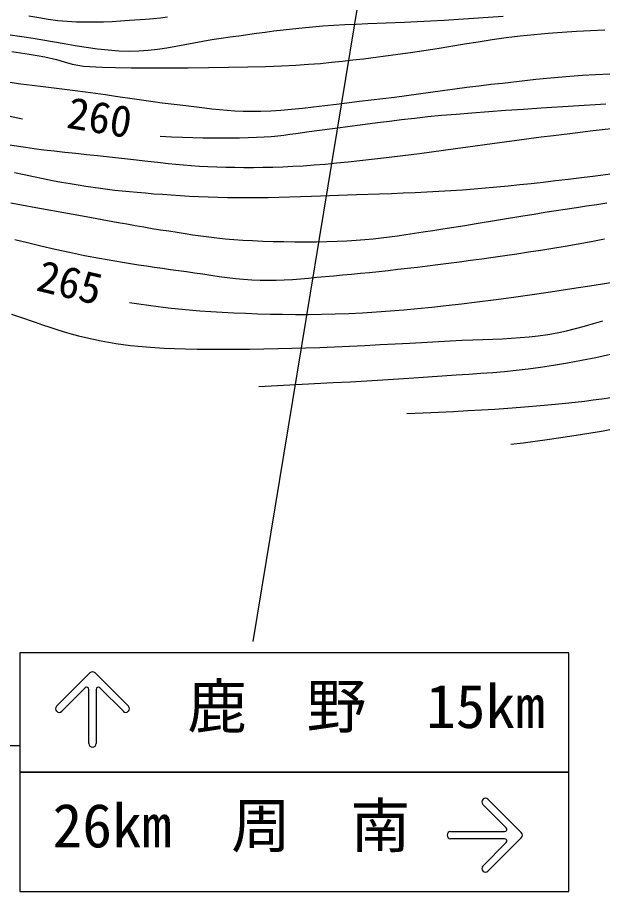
# Model space of a CAD drawing. Units: millimetres, scale not verified. Extents: x 40000 to 680000, y 20000 to 380000.
# Drawn here: x 416802 to 441318, y 239925 to 276540 of the extents above; entities that cross this region are included whole.
import ezdxf
from ezdxf.enums import TextEntityAlignment as Align

# ---------------------------------------------------------------- set-up
doc = ezdxf.new("R2010")
doc.units = ezdxf.units.MM
doc.header["$LTSCALE"] = 1000
doc.layers.add('M-BGD', color=7, linetype='Continuous', lineweight=25)
doc.layers.add('M-STR-STRC', color=7, linetype='Continuous', lineweight=25)
doc.styles.add('ＭＳ ゴシック', font='')
doc.styles.get('ＭＳ ゴシック').set_extended_font_data('MS Gothic')

msp = doc.modelspace()

# ---------------------------------------------------------------- linework, layer by layer
at = {"layer": 'M-BGD'}
for points in [[(415794, 275910), (417079, 275729), (417459, 275670), (417868, 275602), (418753, 275447), (419215, 275370), (419683, 275297), (420149, 275233), (420607, 275181), (421052, 275147), (421477, 275132), (421885, 275141), (422284, 275169), (422675, 275213), (423061, 275270), (423442, 275336), (423820, 275407), (424197, 275480), (424574, 275551), (424953, 275616), (425335, 275673), (425713, 275724), (426084, 275776), (426813, 275880), (427179, 275930), (427551, 275979), (427931, 276027), (428324, 276071), (428733, 276113), (429161, 276151), (429604, 276185), (430058, 276215), (430522, 276241), (430997, 276264), (431484, 276286), (433019, 276350), (433557, 276374), (434110, 276401), (434682, 276433), (435277, 276470), (437153, 276594)], [(417284, 276609), (417691, 276533), (418094, 276469), (418495, 276420), (418891, 276385), (419279, 276364), (419661, 276355), (420035, 276355), (420404, 276363), (420767, 276378), (421124, 276398), (421476, 276421), (422169, 276468), (422497, 276495), (422802, 276529), (423092, 276568)], [(416559, 275110), (416932, 275053), (417291, 274998), (417631, 274944), (417950, 274891), (418434, 274785), (418761, 274680), (419087, 274585), (419566, 274507), (420352, 274455), (420908, 274439), (421570, 274429), (422315, 274424), (423118, 274424), (423956, 274429), (424807, 274438), (425648, 274452), (426453, 274470), (427202, 274492), (427869, 274517), (428460, 274547), (428999, 274581), (429498, 274619), (429967, 274662), (430417, 274709), (430857, 274760), (431299, 274814), (432739, 274997), (433276, 275069), (433825, 275151), (434384, 275241), (435529, 275430), (436111, 275524), (436697, 275614), (437284, 275697), (437872, 275770), (438458, 275830), (439043, 275880), (439631, 275926), (440221, 275966), (440814, 276001), (441410, 276029)], [(416479, 273827), (416946, 273766), (417412, 273707), (417873, 273651), (418330, 273596), (418779, 273541), (419221, 273486), (419653, 273429), (420077, 273370), (420494, 273310), (420904, 273250), (421708, 273131), (422100, 273074), (422487, 273020), (422868, 272969), (423244, 272921), (423614, 272878), (423971, 272837), (424309, 272796), (424635, 272756), (424952, 272718), (425268, 272684), (425587, 272656), (425915, 272633), (426257, 272619), (426618, 272613), (427004, 272618), (427414, 272634), (427842, 272662), (428286, 272699), (428743, 272744), (429210, 272795), (429686, 272850), (430167, 272909), (431137, 273028), (431620, 273086), (432106, 273145), (432599, 273208), (433098, 273276), (433602, 273345), (434617, 273486), (435126, 273555), (435634, 273621), (436140, 273683), (436642, 273741), (437131, 273795), (438063, 273900), (438521, 273950), (438984, 273997), (439459, 274041), (439952, 274082), (440473, 274118), (441027, 274151), (441623, 274178)], [(414578, 272815), (417006, 272295)], [(422777, 271569), (423257, 271547), (423715, 271529), (424154, 271514), (424574, 271504), (424978, 271498), (425367, 271495), (425743, 271497), (426109, 271502), (426466, 271510), (426816, 271523), (427144, 271539), (427438, 271560), (427709, 271585), (427965, 271614), (428216, 271646), (428471, 271682), (428739, 271721), (429030, 271762), (429353, 271805), (430114, 271899), (430530, 271953), (431893, 272137), (432387, 272201), (432901, 272265), (433436, 272327), (433991, 272387), (434568, 272443), (435183, 272496), (435847, 272549), (436547, 272601), (437272, 272652), (438009, 272702), (438747, 272750), (441461, 272926)], [(416469, 271200), (417133, 271103), (417508, 271053), (417912, 271002), (418341, 270951), (418786, 270900), (419241, 270850), (419698, 270800), (420151, 270752), (421413, 270619), (421784, 270579), (422135, 270539), (422796, 270462), (423115, 270426), (423433, 270393), (423753, 270363), (424082, 270336), (424423, 270314), (424782, 270297), (425152, 270284), (425527, 270273), (425907, 270265), (426294, 270261), (426687, 270260), (427088, 270264), (427497, 270273), (427915, 270286), (428342, 270305), (428780, 270329), (429231, 270361), (429695, 270399), (430170, 270444), (430655, 270494), (431147, 270548), (431644, 270605), (432146, 270665), (433651, 270848), (434151, 270911), (434655, 270977), (435162, 271046), (435671, 271118), (436694, 271262), (437208, 271334), (437721, 271404), (438234, 271471), (438745, 271534), (439257, 271597), (440281, 271725), (440794, 271788), (441307, 271849), (441820, 271906)], [(416683, 270044), (417079, 269958), (417480, 269874), (417878, 269793), (418269, 269717), (418646, 269647), (419003, 269583), (419340, 269526), (419661, 269475), (419972, 269428), (420276, 269386), (420577, 269347), (420878, 269312), (421183, 269279), (421497, 269247), (421822, 269217), (422164, 269188), (422518, 269159), (422879, 269132), (423248, 269106), (423623, 269082), (424005, 269061), (424394, 269042), (424789, 269026), (425192, 269013), (425600, 269003), (426016, 268997), (426439, 268995), (426870, 268998), (427309, 269004), (427756, 269013), (428208, 269025), (428666, 269039), (429128, 269055), (431009, 269121), (431978, 269153), (432469, 269170), (432964, 269189), (433461, 269209), (433959, 269233), (434458, 269259), (434956, 269289), (435452, 269323), (435941, 269361), (436421, 269401), (436895, 269443), (437370, 269489), (437847, 269538), (438332, 269590), (438829, 269645), (439342, 269704), (439875, 269766), (440432, 269832), (441024, 269907), (441652, 269993)], [(416523, 268775), (417418, 268613), (419130, 268306), (419525, 268234), (419910, 268163), (421020, 267956), (421380, 267890), (421736, 267827), (422091, 267766), (422445, 267707), (422800, 267651), (423150, 267596), (423490, 267543), (423823, 267491), (424153, 267441), (424483, 267393), (424817, 267349), (425157, 267308), (425507, 267272), (425871, 267240), (426252, 267214), (426654, 267192), (427078, 267174), (427516, 267160), (427966, 267150), (428421, 267144), (428877, 267142), (429329, 267145), (429771, 267153), (430200, 267165), (430608, 267183), (430994, 267206), (431359, 267235), (431709, 267269), (432049, 267308), (432386, 267352), (432724, 267399), (433070, 267450), (433805, 267561), (434206, 267620), (434633, 267683), (435083, 267753), (435549, 267828), (436028, 267906), (437977, 268230), (438449, 268307), (438906, 268379), (440221, 268582), (440649, 268647), (441073, 268711), (441494, 268774)], [(416695, 267234), (417216, 267108), (417786, 266973), (418378, 266837), (418988, 266703), (419611, 266574), (420241, 266453), (420560, 266396), (420883, 266340), (421209, 266286), (421538, 266234), (421870, 266182), (422203, 266133), (422539, 266084), (422875, 266036), (423211, 265989), (423548, 265943), (423885, 265896), (424224, 265846), (424565, 265794), (424906, 265744), (425249, 265695), (425592, 265650), (425936, 265610), (426280, 265577), (426625, 265553), (426968, 265538), (427310, 265533), (427648, 265538), (427984, 265551), (428321, 265570), (428658, 265594), (428998, 265623), (429343, 265655), (430053, 265723), (430420, 265756), (430795, 265790), (431173, 265826), (431555, 265863), (431943, 265903), (432337, 265945), (432737, 265990), (433145, 266037), (433562, 266086), (433988, 266138), (434423, 266193), (434869, 266250), (435324, 266310), (435789, 266372), (436261, 266436), (436741, 266503), (437229, 266572), (437723, 266645), (438222, 266720), (438727, 266798), (439237, 266879), (439758, 266966), (440294, 267061), (440841, 267161), (441396, 267264)], [(421501, 264606), (421889, 264544), (422289, 264486), (422700, 264432), (423121, 264382), (423553, 264336), (423995, 264294), (424448, 264256), (424911, 264222), (425384, 264194), (425868, 264169), (426362, 264149), (426868, 264131), (427385, 264117), (427912, 264107), (428450, 264102), (428996, 264102), (429552, 264109), (430115, 264121), (430686, 264141), (431264, 264169), (431841, 264204), (432414, 264244), (432988, 264291), (433568, 264343), (434160, 264402), (434770, 264468), (435402, 264542), (436062, 264623), (436755, 264712), (437487, 264809), (438277, 264919), (439133, 265046), (440036, 265185), (440971, 265333), (441921, 265485)], [(416545, 264118), (416889, 263996), (417540, 263770), (417851, 263663), (418156, 263561), (418457, 263464), (418757, 263372), (419058, 263286), (419362, 263205), (419673, 263129), (419992, 263060), (420310, 262997), (420617, 262940), (420920, 262889), (421224, 262844), (421535, 262804), (421857, 262769), (422197, 262739), (422560, 262712), (422951, 262689), (423377, 262670), (423839, 262655), (424333, 262645), (424855, 262640), (425400, 262639), (425963, 262643), (426539, 262649), (427124, 262659), (427712, 262671), (428300, 262685), (428882, 262701), (429474, 262720), (430089, 262744), (430719, 262772), (431358, 262802), (431997, 262835), (432628, 262868), (433245, 262902), (434933, 262997), (435422, 263022), (435879, 263040), (436717, 263069), (437109, 263084), (437491, 263103), (437867, 263128), (438244, 263161), (438626, 263205), (439020, 263263), (439415, 263334), (439803, 263418), (440185, 263512), (440564, 263614), (440944, 263723), (441327, 263836)], [(426918, 261085), (430026, 261243), (430741, 261281), (431435, 261320), (432109, 261358), (432765, 261398), (433405, 261440), (435184, 261563), (435713, 261599), (436221, 261635), (436715, 261673), (437204, 261716), (437696, 261766), (438199, 261824), (438721, 261893), (439270, 261974), (439845, 262071), (440437, 262180), (441043, 262301), (441658, 262431)], [(433124, 259949), (433798, 259978), (434447, 260008), (435071, 260038), (435672, 260070), (436252, 260103), (436811, 260137), (437351, 260174), (437874, 260212), (438381, 260252), (438874, 260294), (439340, 260337), (439771, 260380), (440175, 260423), (440559, 260468), (440930, 260516), (441295, 260566), (441661, 260621)], [(437477, 258664), (437996, 258726), (438501, 258790), (438992, 258856), (439470, 258924), (439935, 258994), (440390, 259065), (440834, 259138), (441269, 259212), (441695, 259289)]]:
    msp.add_lwpolyline(points, dxfattribs=at)
at = {"layer": 'M-STR-STRC'}
for p, q in [((426684, 250399), (432872, 288024)), ((418443, 247686), (419840, 249083)), ((420053, 249083), (421450, 247686)), ((419634, 248453), (418655, 247474)), ((419796, 246122), (419796, 248386)), ((420096, 248386), (420096, 246122)), ((421238, 247474), (420259, 248453)), ((418450, 247474), (418443, 247481)), ((421450, 247481), (421443, 247474)), ((416903, 246025), (415603, 246025)), ((419951, 245977), (419941, 245977)), ((436304, 243781), (436311, 243789)), ((437284, 242597), (436304, 243576)), ((436517, 243789), (437914, 242391)), ((434953, 242435), (437216, 242435)), ((434808, 242280), (434808, 242290)), ((437216, 242135), (434953, 242135)), ((437914, 242179), (436517, 240781)), ((436304, 240994), (437284, 241973)), ((436311, 240781), (436304, 240789))]:
    msp.add_line(p, q, dxfattribs=at)
for points in [[(439903, 244925), (439903, 249925), (416903, 249925), (416903, 244925)], [(439903, 239925), (439903, 244925), (416903, 244925), (416903, 239925)]]:
    msp.add_lwpolyline(points, close=True, dxfattribs=at)
for centre, radius, start, end in [((419946, 248977), 150, 45, 135), ((419701, 248386), 95, 0, 135), ((420191, 248386), 95, 45, 180), ((418545, 247583), 145, 135, 225), ((421347, 247583), 145, 315, 45), ((418553, 247576), 145, 225, 315), ((421340, 247576), 145, 225, 315), ((419941, 246122), 145, 180, 270), ((419951, 246122), 145, 270, 0), ((436407, 243679), 145, 135, 225), ((436414, 243686), 145, 45, 135), ((434953, 242290), 145, 90, 180), ((437216, 242530), 95, 270, 45), ((434953, 242280), 145, 180, 270), ((437216, 242040), 95, 315, 90), ((437808, 242285), 150, 315, 45), ((436407, 240891), 145, 135, 225), ((436414, 240884), 145, 225, 315)]:
    msp.add_arc(centre, radius, start, end, dxfattribs=at)

# ---------------------------------------------------------------- texts
at = {"layer": 'M-BGD', "style": 'ＭＳ ゴシック'}
for s, rotation, p in [('260', 350.538, (420077, 271313)), ('265', 346.551, (418751, 264416))]:
    msp.add_text(s, height=1320, rotation=rotation, dxfattribs=at).set_placement(p, align=Align.BOTTOM_CENTER)
at = {"layer": 'M-STR-STRC', "style": 'ＭＳ ゴシック'}
for s, p in [('鹿\u3000野\u300015km', (423920, 246222)), ('26km\u3000周\u3000南', (418270, 241222))]:
    msp.add_text(s, height=1833, dxfattribs=at).set_placement(p, align=Align.BOTTOM_LEFT)

doc.saveas('drawing.dxf')
